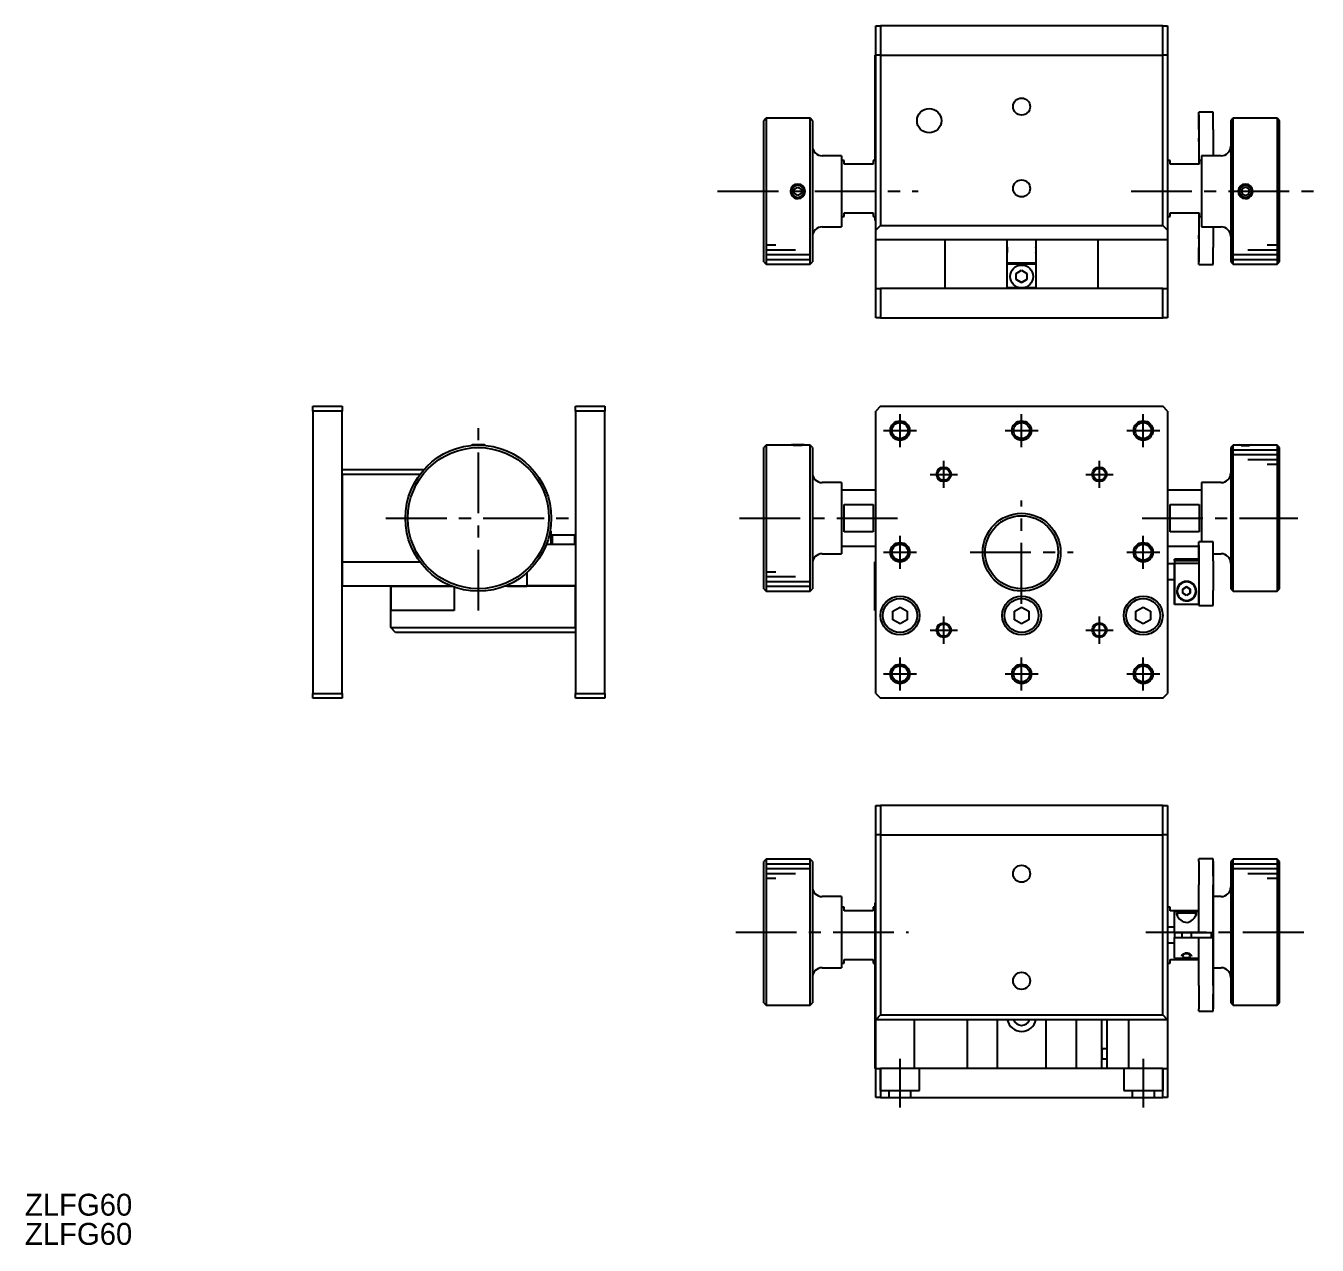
# Model space of a CAD drawing. Extents: x -72 to 404, y 12 to 262.
# Drawn here: x -71.9 to 193.6, y 11.5 to 262.1 of the extents above; entities that cross this region are included whole.
import ezdxf

# ---------------------------------------------------------------- set-up
doc = ezdxf.new("R2010")
doc.units = 0
doc.header["$LTSCALE"] = 10
doc.linetypes.add('CENTER', pattern=[2, 1.25, -0.25, 0.25, -0.25])
doc.linetypes.add('DASHED', pattern=[3.5, 2, -1.5])
doc.layers.get('0').update_dxf_attribs({"linetype": 'CONTINUOUS'})
doc.layers.add('CENTER', color=1, linetype='CENTER')
doc.styles.get("Standard").update_dxf_attribs({"font": 'FGP教科書体NT-M'})

msp = doc.modelspace()

# ---------------------------------------------------------------- linework, layer by layer
at = {"color": 7, "linetype": 'CONTINUOUS'}
for p, q in [((102.833816, 256.058752), (102.833816, 262.058752)), ((102.833816, 262.058752), (103.833816, 262.058752)), ((103.833816, 262.058752), (103.833816, 256.058752)), ((161.833816, 262.058752), (103.833816, 262.058752)), ((161.833816, 256.058752), (161.833816, 262.058752)), ((161.833816, 262.058752), (162.833816, 262.058752)), ((162.833816, 262.058752), (162.833816, 256.058752)), ((102.683816, 256.058752), (102.683816, 234.408752)), ((102.833816, 256.058752), (102.683816, 256.058752)), ((102.833816, 220.058752), (102.833816, 256.058752)), ((103.833816, 256.058752), (102.833816, 256.058752)), ((103.833816, 256.058752), (103.833816, 221.058752)), ((103.833816, 256.058752), (161.833816, 256.058752)), ((161.833816, 221.058752), (161.833816, 256.058752)), ((162.833816, 256.058752), (161.833816, 256.058752)), ((162.833816, 256.058752), (162.833816, 220.058752)), ((169.233816, 244.238793), (169.233816, 244.294548)), ((169.233816, 243.782198), (169.233816, 244.294548)), ((172.233816, 244.294548), (169.233816, 244.294548)), ((169.233816, 243.441068), (169.233816, 244.238793)), ((172.233816, 244.238793), (172.233816, 244.294548)), ((172.233816, 243.441068), (172.233816, 244.238793)), ((80.333816, 243.058752), (79.833816, 242.558752)), ((79.833816, 228.058752), (79.833816, 242.558752)), ((80.333816, 243.058752), (80.333816, 228.058752)), ((89.333816, 243.058752), (80.333816, 243.058752)), ((89.333816, 213.058752), (89.333816, 243.058752)), ((89.833816, 242.558752), (89.333816, 243.058752)), ((89.833816, 242.558752), (89.833816, 213.558752)), ((169.233816, 243.782198), (169.233816, 239.005759)), ((169.233816, 240.771306), (169.233816, 243.441068)), ((172.233816, 240.771306), (172.233816, 243.441068)), ((176.333816, 243.058752), (175.833816, 242.558752)), ((175.833816, 242.558752), (175.833816, 213.558752)), ((176.333816, 213.058752), (176.333816, 243.058752)), ((185.333816, 243.058752), (176.333816, 243.058752)), ((185.333816, 243.058752), (185.333816, 228.058752)), ((185.833816, 242.558752), (185.333816, 243.058752)), ((185.833816, 228.058752), (185.833816, 242.558752)), ((169.233816, 240.771306), (169.233816, 233.658752)), ((169.233816, 238.299275), (169.233816, 239.005759)), ((172.233816, 240.771306), (172.233816, 235.358752)), ((169.233816, 238.299275), (169.233816, 233.658752)), ((95.833816, 235.358752), (91.833816, 235.358752)), ((95.833816, 235.358752), (95.833816, 220.758752)), ((96.333816, 234.408752), (95.833816, 234.408752)), ((96.333816, 233.658752), (96.333816, 234.408752)), ((102.333816, 233.658752), (96.333816, 233.658752)), ((102.333816, 234.408752), (102.333816, 233.658752)), ((102.833816, 234.408752), (102.333816, 234.408752)), ((163.333816, 234.408752), (162.833816, 234.408752)), ((163.333816, 233.658752), (163.333816, 234.408752)), ((169.333816, 233.658752), (163.333816, 233.658752)), ((169.333816, 234.408752), (169.333816, 233.658752)), ((169.833816, 234.408752), (169.333816, 234.408752)), ((169.833816, 235.358752), (169.833816, 220.758752)), ((173.833816, 235.358752), (169.833816, 235.358752)), ((86.083816, 228.491765), (86.833816, 228.924778)), ((86.083816, 227.62574), (86.083816, 228.491765)), ((86.833816, 228.924778), (87.583816, 228.491765)), ((87.583816, 228.491765), (87.583816, 227.62574)), ((178.833816, 228.924778), (178.083816, 228.491765)), ((178.083816, 228.491765), (178.083816, 227.62574)), ((179.583816, 228.491765), (178.833816, 228.924778)), ((179.583816, 227.62574), (179.583816, 228.491765)), ((79.833816, 213.558752), (79.833816, 228.058752)), ((80.333816, 228.058752), (80.333816, 213.058752)), ((86.833816, 227.192727), (86.083816, 227.62574)), ((87.583816, 227.62574), (86.833816, 227.192727)), ((178.083816, 227.62574), (178.833816, 227.192727)), ((178.833816, 227.192727), (179.583816, 227.62574)), ((185.333816, 228.058752), (185.333816, 213.058752)), ((185.833816, 213.558752), (185.833816, 228.058752)), ((96.333816, 222.908752), (96.333816, 223.658752)), ((96.333816, 223.658752), (102.333816, 223.658752)), ((102.333816, 223.658752), (102.333816, 222.908752)), ((163.333816, 222.908752), (163.333816, 223.658752)), ((163.333816, 223.658752), (169.333816, 223.658752)), ((169.233816, 223.658752), (169.233816, 219.018158)), ((169.233816, 223.658752), (169.233816, 216.546309)), ((169.333816, 223.658752), (169.333816, 222.908752)), ((91.833816, 220.758752), (95.833816, 220.758752)), ((95.833816, 222.908752), (96.333816, 222.908752)), ((102.333816, 222.908752), (102.833816, 222.908752)), ((102.683816, 222.908752), (102.683816, 222.058752)), ((102.833816, 222.058752), (102.683816, 222.058752)), ((103.833816, 221.058752), (102.833816, 220.058752)), ((103.833816, 221.058752), (161.833816, 221.058752)), ((162.833816, 220.058752), (161.833816, 221.058752)), ((162.833816, 222.908752), (163.333816, 222.908752)), ((169.333816, 222.908752), (169.833816, 222.908752)), ((169.833816, 220.758752), (173.833816, 220.758752)), ((172.233816, 220.758752), (172.233816, 216.546309)), ((102.833816, 218.058752), (102.833816, 220.058752)), ((102.833816, 208.058752), (102.833816, 218.058752)), ((162.833816, 218.058752), (102.833816, 218.058752)), ((117.102832, 208.058752), (117.102832, 218.058752)), ((129.833816, 208.058752), (129.833816, 218.058752)), ((129.883816, 213.358752), (129.883816, 218.058752)), ((135.783816, 218.058752), (135.783816, 213.358752)), ((135.833816, 208.058752), (135.833816, 218.058752)), ((148.5648, 208.058752), (148.5648, 218.058752)), ((162.833816, 220.058752), (162.833816, 218.058752)), ((162.833816, 218.058752), (162.833816, 208.058752)), ((169.233816, 218.311687), (169.233816, 219.018158)), ((169.233816, 218.311687), (169.233816, 213.53536)), ((169.233816, 213.876546), (169.233816, 216.546309)), ((172.233816, 213.876546), (172.233816, 216.546309)), ((79.833816, 213.558752), (80.333816, 213.058752)), ((80.333816, 213.058752), (89.333816, 213.058752)), ((89.333816, 213.058752), (89.833816, 213.558752)), ((129.883816, 213.358752), (135.783816, 213.358752)), ((129.883816, 213.058752), (129.883816, 213.358752)), ((135.783816, 213.058752), (129.883816, 213.058752)), ((129.883816, 208.258752), (129.883816, 213.058752)), ((135.783816, 213.358752), (135.783816, 213.058752)), ((135.783816, 213.058752), (135.783816, 208.258752)), ((169.233816, 213.078786), (169.233816, 213.876546)), ((169.233816, 213.023026), (169.233816, 213.53536)), ((169.233816, 213.023026), (169.233816, 213.078786)), ((169.233816, 213.023026), (172.233816, 213.023026)), ((172.233816, 213.078786), (172.233816, 213.876546)), ((172.233816, 213.023026), (172.233816, 213.078786)), ((175.833816, 213.558752), (176.333816, 213.058752)), ((176.333816, 213.058752), (185.333816, 213.058752)), ((185.333816, 213.058752), (185.833816, 213.558752)), ((131.733816, 211.193838), (132.833816, 211.828923)), ((131.733816, 209.923667), (131.733816, 211.193838)), ((132.833816, 209.288582), (131.733816, 209.923667)), ((131.733816, 209.923667), (132.833816, 209.288582)), ((132.833816, 211.828923), (133.933816, 211.193838)), ((133.933816, 209.923667), (132.833816, 209.288582)), ((132.833816, 209.288582), (133.933816, 209.923667)), ((133.933816, 211.193838), (133.933816, 209.923667)), ((102.833816, 202.058752), (102.833816, 208.058752)), ((102.833816, 208.058752), (103.833816, 208.058752)), ((103.833816, 208.058752), (103.833816, 202.058752)), ((161.833816, 208.058752), (103.833816, 208.058752)), ((132.351633, 208.258752), (129.883816, 208.258752)), ((135.783816, 208.258752), (133.315998, 208.258752)), ((161.833816, 202.058752), (161.833816, 208.058752)), ((161.833816, 208.058752), (162.833816, 208.058752)), ((162.833816, 208.058752), (162.833816, 202.058752)), ((103.833816, 202.058752), (102.833816, 202.058752)), ((103.833816, 202.058752), (161.833816, 202.058752)), ((162.833816, 202.058752), (161.833816, 202.058752)), ((-12.84067, 183.900316), (-6.84067, 183.900316)), ((-12.84067, 182.900316), (-12.84067, 183.900316)), ((-6.84067, 183.900316), (-6.84067, 182.900316)), ((41.15933, 183.900316), (47.15933, 183.900316)), ((41.15933, 182.900316), (41.15933, 183.900316)), ((47.15933, 183.900316), (47.15933, 182.900316)), ((103.833816, 183.900316), (102.833816, 182.900316)), ((103.833816, 183.900316), (161.833816, 183.900316)), ((162.833816, 182.900316), (161.833816, 183.900316)), ((-6.84067, 182.900316), (-12.84067, 182.900316)), ((-12.84067, 182.900316), (-12.84067, 124.900316)), ((-6.84067, 169.900316), (-6.84067, 182.900316)), ((47.15933, 182.900316), (41.15933, 182.900316)), ((41.15933, 182.900316), (41.15933, 146.900316)), ((47.15933, 124.900316), (47.15933, 182.900316)), ((102.833816, 124.900316), (102.833816, 182.900316)), ((162.833816, 182.900316), (162.833816, 124.900316)), ((19.90933, 175.975575), (19.65933, 175.850575)), ((19.938771, 175.850575), (19.65933, 175.850575)), ((19.65933, 175.850575), (19.65933, 175.825156)), ((21.15933, 175.975575), (19.90933, 175.975575)), ((22.40933, 175.975575), (21.15933, 175.975575)), ((22.654706, 175.850575), (22.379888, 175.850575)), ((22.65933, 175.850575), (22.40933, 175.975575)), ((22.657274, 175.850575), (22.654706, 175.850575)), ((22.658816, 175.850575), (22.657274, 175.850575)), ((22.65933, 175.850575), (22.658816, 175.850575)), ((22.65933, 175.82518), (22.65933, 175.850575)), ((80.333816, 175.900316), (79.833816, 175.400316)), ((79.833816, 146.400316), (79.833816, 175.400316)), ((80.333816, 175.900316), (80.333816, 145.900316)), ((85.333821, 175.900316), (80.333816, 175.900316)), ((85.583816, 175.975575), (85.433298, 175.900316)), ((88.083816, 175.975575), (85.583816, 175.975575)), ((86.564897, 175.850575), (85.962003, 175.850575)), ((87.103199, 175.850575), (86.564897, 175.850575)), ((87.705546, 175.850575), (87.103199, 175.850575)), ((88.234333, 175.900316), (88.083816, 175.975575)), ((89.333816, 175.900316), (88.333811, 175.900316)), ((89.333816, 145.900316), (89.333816, 175.900316)), ((89.833816, 175.400316), (89.333816, 175.900316)), ((89.833816, 175.400316), (89.833816, 146.400316)), ((176.333816, 175.900316), (175.833816, 175.400316)), ((175.833816, 175.400316), (175.833816, 146.400316)), ((176.333816, 145.900316), (176.333816, 175.900316)), ((177.333821, 175.900316), (176.333816, 175.900316)), ((177.583816, 175.975575), (177.433298, 175.900316)), ((177.583816, 175.975575), (180.083816, 175.975575)), ((177.96205, 175.850575), (178.564432, 175.850575)), ((178.564432, 175.850575), (179.102735, 175.850575)), ((179.102735, 175.850575), (179.705552, 175.850575)), ((180.234333, 175.900316), (180.083816, 175.975575)), ((185.333816, 175.900316), (180.333811, 175.900316)), ((185.333816, 175.900316), (185.333816, 145.900316)), ((185.833816, 175.400316), (185.333816, 175.900316)), ((185.833816, 146.400316), (185.833816, 175.400316)), ((-6.84067, 170.900316), (9.97899, 170.900316)), ((9.15933, 169.900316), (-6.84067, 169.900316)), ((-6.84067, 169.900316), (-6.84067, 151.900316)), ((-6.84067, 151.900316), (-6.84067, 169.900316)), ((95.833816, 168.200316), (91.833816, 168.200316)), ((95.833816, 168.200316), (95.833816, 153.600316)), ((169.833816, 168.200316), (169.833816, 156.064199)), ((173.833816, 168.200316), (169.833816, 168.200316)), ((102.833816, 166.650316), (95.833816, 166.650316)), ((169.833816, 166.650316), (162.833816, 166.650316)), ((96.333816, 158.060862), (96.333816, 163.73977)), ((96.333816, 163.73977), (102.333816, 163.73977)), ((102.333816, 163.73977), (102.333816, 158.060862)), ((163.333816, 163.73977), (169.333816, 163.73977)), ((163.333816, 158.060862), (163.333816, 163.73977)), ((169.333816, 163.73977), (169.333816, 158.060862)), ((36.15933, 158.200316), (35.950944, 158.408701)), ((36.15933, 155.500316), (36.15933, 158.200316)), ((41.00933, 157.400316), (36.30933, 157.400316)), ((36.30933, 157.400316), (36.30933, 155.500316)), ((41.00933, 155.500316), (41.00933, 157.400316)), ((102.333816, 158.060862), (96.333816, 158.060862)), ((169.333816, 158.060862), (163.333816, 158.060862)), ((41.15933, 155.500316), (35.153614, 155.500316)), ((95.833816, 155.150316), (102.833816, 155.150316)), ((162.833816, 155.150316), (169.233816, 155.150316)), ((169.233816, 155.230857), (169.233816, 156.064445)), ((169.233816, 155.265813), (169.233816, 156.064445)), ((172.233816, 156.064445), (169.233816, 156.064445)), ((169.233816, 155.265813), (169.233816, 151.219411)), ((169.233816, 153.333096), (169.233816, 155.230857)), ((172.233816, 155.230857), (172.233816, 156.064445)), ((172.233816, 153.333096), (172.233816, 155.230857)), ((-6.84067, 146.900316), (-6.84067, 151.900316)), ((-6.84067, 151.900316), (9.15933, 151.900316)), ((-6.84067, 151.900316), (-6.84067, 146.900316)), ((91.833816, 153.600316), (95.833816, 153.600316)), ((102.683816, 146.900316), (102.683816, 151.900316)), ((102.683816, 151.900316), (102.683816, 146.900316)), ((102.833816, 151.900316), (102.683816, 151.900316)), ((164.233816, 151.521316), (162.833816, 151.521316)), ((164.233816, 152.166577), (164.233816, 152.500322)), ((164.233816, 152.166546), (164.233816, 152.500322)), ((169.233816, 152.500322), (164.233816, 152.500322)), ((164.233816, 152.166577), (164.233816, 151.623249)), ((164.233816, 152.166577), (169.233816, 152.166577)), ((164.233816, 152.166546), (164.233816, 151.650316)), ((164.233816, 151.650322), (164.233816, 148.223275)), ((164.233816, 151.623249), (169.233816, 151.623249)), ((164.233816, 143.176716), (164.233816, 151.623249)), ((169.233816, 152.130807), (169.233816, 153.333096)), ((169.233816, 152.130807), (169.233816, 146.011984)), ((169.233816, 151.623249), (169.233816, 143.176716)), ((169.233816, 151.623249), (169.233816, 151.219411)), ((172.233816, 153.600316), (173.833816, 153.600316)), ((172.233816, 152.130807), (172.233816, 153.333096)), ((172.233816, 152.130807), (172.233816, 146.011984)), ((31.15933, 149.719976), (31.15933, 146.900316)), ((-4.84067, 146.900316), (-6.84067, 146.900316)), ((-6.84067, 124.900316), (-6.84067, 146.900316)), ((-3.84067, 146.900316), (-4.84067, 146.900316)), ((-2.84067, 146.900316), (-3.84067, 146.900316)), ((-1.84067, 146.900316), (-2.84067, 146.900316)), ((-0.84067, 146.900316), (-1.84067, 146.900316)), ((0.15933, 146.900316), (-0.84067, 146.900316)), ((1.15933, 146.900316), (0.15933, 146.900316)), ((2.15933, 146.900316), (1.15933, 146.900316)), ((3.14933, 146.900316), (2.15933, 146.900316)), ((3.15933, 146.900316), (3.14933, 146.900316)), ((3.15933, 141.900316), (3.15933, 146.900316)), ((3.15933, 146.900316), (3.16933, 146.900316)), ((3.15933, 146.900316), (3.15933, 141.900316)), ((4.15933, 146.900316), (3.15933, 146.900316)), ((3.16933, 146.900316), (4.14933, 146.900316)), ((4.14933, 146.900316), (4.15933, 146.900316)), ((4.15933, 146.900316), (4.16933, 146.900316)), ((5.14933, 146.900316), (4.15933, 146.900316)), ((4.16933, 146.900316), (5.14933, 146.900316)), ((5.14933, 146.900316), (5.15933, 146.900316)), ((5.15933, 146.900316), (5.14933, 146.900316)), ((5.15933, 146.900316), (5.16933, 146.900316)), ((5.16933, 146.900316), (5.15933, 146.900316)), ((5.16933, 146.900316), (6.05933, 146.900316)), ((6.04933, 146.900316), (5.16933, 146.900316)), ((6.05933, 146.900316), (6.04933, 146.900316)), ((6.05933, 146.900316), (6.14933, 146.900316)), ((6.06933, 146.900316), (6.05933, 146.900316)), ((6.15933, 146.900316), (6.06933, 146.900316)), ((6.14933, 146.900316), (6.15933, 146.900316)), ((6.15933, 146.900316), (6.16933, 146.900316)), ((6.94933, 146.900316), (6.15933, 146.900316)), ((6.16933, 146.900316), (6.95933, 146.900316)), ((6.95933, 146.900316), (6.94933, 146.900316)), ((6.95933, 146.900316), (7.14933, 146.900316)), ((6.96933, 146.900316), (6.95933, 146.900316)), ((7.15933, 146.900316), (6.96933, 146.900316)), ((7.14933, 146.900316), (7.15933, 146.900316)), ((7.15933, 146.900316), (7.16933, 146.900316)), ((7.84933, 146.900316), (7.15933, 146.900316)), ((7.16933, 146.900316), (7.85933, 146.900316)), ((7.85933, 146.900316), (7.84933, 146.900316)), ((7.85933, 146.900316), (8.14933, 146.900316)), ((7.86933, 146.900316), (7.85933, 146.900316)), ((8.15933, 146.900316), (7.86933, 146.900316)), ((8.14933, 146.900316), (8.15933, 146.900316)), ((8.15933, 146.900316), (8.16933, 146.900316)), ((8.74933, 146.900316), (8.15933, 146.900316)), ((8.16933, 146.900316), (8.75933, 146.900316)), ((8.75933, 146.900316), (8.74933, 146.900316)), ((8.75933, 146.900316), (9.14933, 146.900316)), ((8.76933, 146.900316), (8.75933, 146.900316)), ((9.15933, 146.900316), (8.76933, 146.900316)), ((9.14933, 146.900316), (9.15933, 146.900316)), ((9.15933, 146.900316), (9.16933, 146.900316)), ((9.64933, 146.900316), (9.15933, 146.900316)), ((9.16933, 146.900316), (9.65933, 146.900316)), ((9.65933, 146.900316), (9.64933, 146.900316)), ((9.65933, 146.900316), (10.14933, 146.900316)), ((9.66933, 146.900316), (9.65933, 146.900316)), ((10.15933, 146.900316), (9.66933, 146.900316)), ((10.14933, 146.900316), (10.15933, 146.900316)), ((10.15933, 146.900316), (10.16933, 146.900316)), ((10.54933, 146.900316), (10.15933, 146.900316)), ((10.16933, 146.900316), (10.55933, 146.900316)), ((10.55933, 146.900316), (10.54933, 146.900316)), ((10.55933, 146.900316), (11.14933, 146.900316)), ((10.56933, 146.900316), (10.55933, 146.900316)), ((11.15933, 146.900316), (10.56933, 146.900316)), ((11.14933, 146.900316), (11.15933, 146.900316)), ((11.15933, 146.900316), (11.16933, 146.900316)), ((11.44933, 146.900316), (11.15933, 146.900316)), ((11.16933, 146.900316), (11.45933, 146.900316)), ((11.45933, 146.900316), (11.44933, 146.900316)), ((11.45933, 146.900316), (12.14933, 146.900316)), ((11.46933, 146.900316), (11.45933, 146.900316)), ((12.15933, 146.900316), (11.46933, 146.900316)), ((12.14933, 146.900316), (12.15933, 146.900316)), ((12.15933, 146.900316), (12.16933, 146.900316)), ((12.34933, 146.900316), (12.15933, 146.900316)), ((12.16933, 146.900316), (12.35933, 146.900316)), ((12.35933, 146.900316), (12.34933, 146.900316)), ((12.35933, 146.900316), (13.14933, 146.900316)), ((12.36933, 146.900316), (12.35933, 146.900316)), ((13.15933, 146.900316), (12.36933, 146.900316)), ((13.14933, 146.900316), (13.15933, 146.900316)), ((13.15933, 146.900316), (13.16933, 146.900316)), ((13.24933, 146.900316), (13.15933, 146.900316)), ((13.16933, 146.900316), (13.25933, 146.900316)), ((13.25933, 146.900316), (13.24933, 146.900316)), ((13.25933, 146.900316), (14.14933, 146.900316)), ((13.26933, 146.900316), (13.25933, 146.900316)), ((14.14933, 146.900316), (13.26933, 146.900316)), ((14.14933, 146.900316), (14.15933, 146.900316)), ((14.15933, 146.900316), (14.14933, 146.900316)), ((14.15933, 146.900316), (14.16933, 146.900316)), ((14.16933, 146.900316), (14.15933, 146.900316)), ((14.16933, 146.900316), (15.14933, 146.900316)), ((15.15933, 146.900316), (14.16933, 146.900316)), ((15.14933, 146.900316), (15.15933, 146.900316)), ((15.15933, 146.900316), (15.16933, 146.900316)), ((15.774165, 146.900316), (15.15933, 146.900316)), ((15.16933, 146.900316), (15.774165, 146.900316)), ((16.15933, 146.75818), (16.15933, 141.900316)), ((27.15933, 146.900316), (26.544494, 146.900316)), ((27.15933, 147.152589), (27.15933, 146.900316)), ((31.15933, 146.900316), (27.16933, 146.900316)), ((27.16933, 146.900316), (31.15933, 146.900316)), ((41.15933, 147.000316), (31.15933, 147.000316)), ((41.15933, 146.900316), (31.15933, 146.900316)), ((41.15933, 138.400316), (41.15933, 146.900316)), ((41.15933, 146.900316), (41.15933, 138.400316)), ((79.833816, 146.400316), (80.333816, 145.900316)), ((89.333816, 145.900316), (89.833816, 146.400316)), ((102.683816, 141.900316), (102.683816, 146.900316)), ((102.683816, 146.900316), (102.683816, 141.900316)), ((102.833816, 146.900316), (102.683816, 146.900316)), ((162.833816, 148.279316), (164.233816, 148.279316)), ((164.233816, 148.223275), (164.233816, 143.176716)), ((164.233816, 143.176706), (164.233816, 148.150316)), ((164.233816, 143.176706), (164.233816, 148.150316)), ((165.983816, 146.333376), (166.733816, 146.766388)), ((166.733816, 146.766379), (165.983816, 146.333367)), ((165.983816, 145.46735), (165.983816, 146.333376)), ((166.733816, 146.766388), (167.483816, 146.333376)), ((167.483816, 146.333367), (166.733816, 146.766379)), ((167.483816, 146.333376), (167.483816, 145.46735)), ((167.483816, 145.467341), (167.483816, 146.333367)), ((169.233816, 145.307209), (169.233816, 146.011984)), ((172.233816, 145.307209), (172.233816, 146.011984)), ((175.833816, 146.400316), (176.333816, 145.900316)), ((185.333816, 145.900316), (185.833816, 146.400316)), ((80.333816, 145.900316), (89.333816, 145.900316)), ((166.733816, 145.034338), (165.983816, 145.46735)), ((167.483816, 145.46735), (166.733816, 145.034338)), ((169.233816, 143.070705), (169.233816, 145.307209)), ((172.233816, 143.070705), (172.233816, 145.307209)), ((176.333816, 145.900316), (185.333816, 145.900316)), ((16.15933, 141.900316), (3.15933, 141.900316)), ((3.15933, 138.400316), (3.15933, 141.900316)), ((102.833816, 141.900316), (102.683816, 141.900316)), ((106.333816, 141.766341), (107.833816, 142.632367)), ((106.333816, 140.03429), (106.333816, 141.766341)), ((107.833816, 142.632367), (109.333816, 141.766341)), ((109.333816, 141.766341), (109.333816, 140.03429)), ((131.333816, 141.766341), (132.833816, 142.632367)), ((131.333816, 140.03429), (131.333816, 141.766341)), ((132.833816, 142.632367), (134.333816, 141.766341)), ((134.333816, 141.766341), (134.333816, 140.03429)), ((156.333816, 141.766341), (157.833816, 142.632367)), ((156.333816, 140.03429), (156.333816, 141.766341)), ((157.833816, 142.632367), (159.333816, 141.766341)), ((159.333816, 141.766341), (159.333816, 140.03429)), ((169.233816, 143.176716), (164.233816, 143.176716)), ((169.233816, 143.176716), (169.233816, 142.925389)), ((169.233816, 142.925389), (169.233816, 143.070705)), ((169.233816, 142.925389), (172.233816, 142.925389)), ((172.233816, 142.925389), (172.233816, 143.070705)), ((3.15933, 138.400316), (41.15933, 138.400316)), ((4.15933, 137.400316), (3.15933, 138.400316)), ((41.15933, 138.400316), (41.15933, 124.900316)), ((107.833816, 139.168265), (106.333816, 140.03429)), ((109.333816, 140.03429), (107.833816, 139.168265)), ((132.833816, 139.168265), (131.333816, 140.03429)), ((134.333816, 140.03429), (132.833816, 139.168265)), ((157.833816, 139.168265), (156.333816, 140.03429)), ((159.333816, 140.03429), (157.833816, 139.168265)), ((41.15933, 137.400316), (4.15933, 137.400316)), ((-12.84067, 124.900316), (-6.84067, 124.900316)), ((-12.84067, 123.900316), (-12.84067, 124.900316)), ((-6.84067, 124.900316), (-6.84067, 123.900316)), ((41.15933, 124.900316), (47.15933, 124.900316)), ((41.15933, 123.900316), (41.15933, 124.900316)), ((47.15933, 124.900316), (47.15933, 123.900316)), ((102.833816, 124.900316), (103.833816, 123.900316)), ((161.833816, 123.900316), (162.833816, 124.900316)), ((-6.84067, 123.900316), (-12.84067, 123.900316)), ((47.15933, 123.900316), (41.15933, 123.900316)), ((161.833816, 123.900316), (103.833816, 123.900316)), ((102.833816, 95.833957), (102.833816, 101.833957)), ((102.833816, 101.833957), (103.833816, 101.833957)), ((103.833816, 101.833957), (103.833816, 95.833957)), ((161.833816, 101.833957), (103.833816, 101.833957)), ((161.833816, 95.833957), (161.833816, 101.833957)), ((161.833816, 101.833957), (162.833816, 101.833957)), ((162.833816, 101.833957), (162.833816, 95.833957)), ((102.833816, 57.833957), (102.833816, 95.833957)), ((103.833816, 95.833957), (102.833816, 95.833957)), ((103.833816, 95.833957), (103.833816, 58.833957)), ((103.833816, 95.833957), (161.833816, 95.833957)), ((161.833816, 58.833957), (161.833816, 95.833957)), ((162.833816, 95.833957), (161.833816, 95.833957)), ((162.833816, 95.833957), (162.833816, 57.833957)), ((80.333816, 90.833957), (79.833816, 90.333957)), ((79.833816, 61.333957), (79.833816, 90.333957)), ((80.333816, 90.833957), (80.333816, 60.833957)), ((89.333816, 90.833957), (80.333816, 90.833957)), ((89.333816, 75.833957), (89.333816, 90.833957)), ((89.833816, 90.333957), (89.333816, 90.833957)), ((89.833816, 90.333957), (89.833816, 75.833957)), ((169.233816, 90.35735), (169.233816, 90.869684)), ((172.233816, 90.869684), (169.233816, 90.869684)), ((169.233816, 90.35735), (169.233816, 85.581023)), ((172.233816, 90.35735), (172.233816, 90.869684)), ((172.233816, 90.813923), (172.233816, 90.869684)), ((172.233816, 90.016163), (172.233816, 90.813923)), ((172.233816, 90.35735), (172.233816, 85.581023)), ((176.333816, 90.833957), (175.833816, 90.333957)), ((175.833816, 90.333957), (175.833816, 75.833957)), ((176.333816, 75.833957), (176.333816, 90.833957)), ((185.333816, 90.833957), (176.333816, 90.833957)), ((185.333816, 90.833957), (185.333816, 60.833957)), ((185.833816, 90.333957), (185.333816, 90.833957)), ((185.833816, 61.333957), (185.833816, 90.333957)), ((172.233816, 87.3464), (172.233816, 90.016163)), ((169.233816, 84.874552), (169.233816, 85.581023)), ((172.233816, 87.3464), (172.233816, 76.954162)), ((172.233816, 84.874552), (172.233816, 85.581023)), ((95.833816, 83.133957), (91.833816, 83.133957)), ((95.833816, 83.133957), (95.833816, 68.533957)), ((169.233816, 76.528109), (169.233816, 84.874552)), ((172.233816, 76.528109), (172.233816, 84.874552)), ((173.833816, 83.133957), (172.233816, 83.133957)), ((96.333816, 80.983957), (95.833816, 80.983957)), ((96.333816, 80.233957), (96.333816, 80.983957)), ((102.333816, 80.233957), (96.333816, 80.233957)), ((102.333816, 80.983957), (102.333816, 80.233957)), ((102.683816, 80.983957), (102.333816, 80.983957)), ((102.833816, 81.833957), (102.683816, 81.833957)), ((102.683816, 81.833957), (102.683816, 79.833957)), ((102.683816, 79.833957), (102.683816, 78.833957)), ((163.333816, 80.983957), (162.833816, 80.983957)), ((163.333816, 80.233957), (163.333816, 80.983957)), ((169.233816, 80.233957), (163.333816, 80.233957)), ((164.233816, 75.734013), (164.233816, 79.983969)), ((166.73105, 79.983969), (164.233816, 79.983969)), ((164.733816, 79.542379), (164.811326, 79.757702)), ((164.811326, 79.757702), (164.91389, 79.837473)), ((168.633816, 79.733988), (164.833816, 79.733988)), ((164.833816, 79.733988), (164.833816, 79.193777)), ((164.91389, 79.837473), (165.039359, 79.890534)), ((169.233816, 79.983969), (166.73105, 79.983969)), ((168.389932, 79.901992), (168.510834, 79.859037)), ((168.510834, 79.859037), (168.607124, 79.80277)), ((168.607124, 79.80277), (168.666257, 79.746029)), ((168.633816, 79.193111), (168.633816, 79.733988)), ((168.666257, 79.746029), (168.733816, 79.54241)), ((102.683816, 78.833957), (102.683816, 77.833957)), ((102.683816, 77.833957), (102.683816, 76.833957)), ((164.734589, 79.516159), (164.733816, 79.542379)), ((164.756966, 79.388113), (164.734589, 79.516159)), ((168.715138, 79.405005), (168.682395, 79.303029)), ((168.733816, 79.54241), (168.715138, 79.405005)), ((172.233816, 76.983951), (172.233816, 75.733966)), ((172.233816, 76.983951), (172.233816, 75.733966)), ((89.333816, 60.833957), (89.333816, 75.833957)), ((89.833816, 75.833957), (89.833816, 61.333957)), ((102.683816, 76.833957), (102.683816, 75.833957)), ((102.683816, 75.833957), (102.683816, 74.833957)), ((102.683816, 74.833957), (102.683816, 73.833957)), ((164.233816, 76.854957), (162.833816, 76.854957)), ((169.233816, 75.734013), (164.233816, 75.734013)), ((164.233816, 75.733966), (165.733816, 75.733966)), ((164.233816, 75.730983), (164.233816, 75.233957)), ((164.233816, 75.233957), (164.233816, 74.734013)), ((164.233816, 70.483969), (164.233816, 74.734013)), ((164.233816, 74.734013), (169.233816, 74.734013)), ((165.733816, 75.733983), (165.583816, 75.733988)), ((165.583816, 75.733988), (167.883816, 75.733988)), ((165.733816, 75.733993), (165.733816, 74.734013)), ((167.733816, 74.734013), (167.733816, 75.733993)), ((167.883816, 75.733988), (167.733816, 75.733983)), ((167.733816, 75.733966), (172.233816, 75.733966)), ((169.233816, 75.734015), (169.233816, 76.528109)), ((169.233816, 75.734015), (172.233816, 75.734015)), ((169.233816, 74.734015), (172.233816, 74.734015)), ((169.233816, 73.939918), (169.233816, 74.734015)), ((171.830689, 75.233957), (171.830689, 75.733966)), ((171.830689, 74.734015), (171.830689, 75.233957)), ((172.233816, 75.733966), (172.233816, 76.954162)), ((172.233816, 75.734015), (172.233816, 76.528109)), ((172.233816, 75.311019), (172.233816, 75.733966)), ((172.233816, 75.733966), (172.233816, 74.734015)), ((172.233816, 74.734015), (172.233816, 75.311019)), ((172.233816, 73.513698), (172.233816, 74.734015)), ((172.233816, 73.939918), (172.233816, 74.734015)), ((172.233816, 74.734015), (172.233816, 73.483951)), ((172.233816, 74.733966), (172.233816, 73.483951)), ((175.833816, 75.833957), (175.833816, 61.333957)), ((176.333816, 60.833957), (176.333816, 75.833957)), ((102.683816, 73.833957), (102.683816, 72.833957)), ((102.683816, 72.833957), (102.683816, 71.833957)), ((102.683816, 71.833957), (102.683816, 70.843957)), ((162.833816, 73.612957), (164.233816, 73.612957)), ((169.233816, 65.593434), (169.233816, 73.939918)), ((172.233816, 65.593434), (172.233816, 73.939918)), ((172.233816, 73.513698), (172.233816, 63.121404)), ((95.833816, 69.483957), (96.333816, 69.483957)), ((96.333816, 69.483957), (96.333816, 70.233957)), ((96.333816, 70.233957), (102.333816, 70.233957)), ((102.333816, 70.233957), (102.333816, 69.483957)), ((102.333816, 69.483957), (102.683816, 69.483957)), ((102.683816, 70.833957), (102.683816, 57.833957)), ((102.833816, 70.833957), (102.683816, 70.833957)), ((162.833816, 69.483957), (163.333816, 69.483957)), ((163.333816, 69.483957), (163.333816, 70.233957)), ((163.333816, 70.233957), (169.233816, 70.233957)), ((164.233816, 70.483969), (169.233816, 70.483969)), ((165.733821, 70.925585), (165.764093, 71.047565)), ((165.764093, 71.047565), (165.821569, 71.140558)), ((165.821569, 71.140558), (165.9014, 71.229138)), ((165.9014, 71.229138), (165.987623, 71.302528)), ((165.93962, 70.971523), (165.933816, 70.925575)), ((165.933816, 70.925575), (165.971764, 70.820705)), ((165.982054, 71.063464), (165.93962, 70.971523)), ((165.971764, 70.820705), (166.052281, 70.754838)), ((166.059923, 71.153289), (165.982054, 71.063464)), ((165.987623, 71.302528), (166.093697, 71.374048)), ((166.052281, 70.754838), (166.15999, 70.708338)), ((166.162257, 71.232712), (166.059923, 71.153289)), ((166.093697, 71.374048), (166.214222, 71.437304)), ((166.252022, 71.2843), (166.162257, 71.232712)), ((166.214222, 71.437304), (166.327094, 71.482492)), ((166.327094, 71.482492), (166.431378, 71.513601)), ((166.792552, 71.395425), (166.675567, 71.39545)), ((166.907283, 71.383182), (166.792552, 71.395425)), ((167.01671, 71.35981), (166.907283, 71.383182)), ((167.126009, 71.324098), (167.01671, 71.35981)), ((167.237108, 71.273133), (167.126009, 71.324098)), ((167.221726, 70.684639), (167.3379, 70.718971)), ((167.345055, 71.205145), (167.237108, 71.273133)), ((167.3379, 70.718971), (167.430586, 70.764055)), ((167.431014, 71.130418), (167.345055, 71.205145)), ((167.430586, 70.764055), (167.514934, 70.849519)), ((167.50256, 71.035445), (167.431014, 71.130418)), ((167.442951, 71.329494), (167.545708, 71.248207)), ((167.533816, 70.925566), (167.50256, 71.035445)), ((167.514934, 70.849519), (167.533816, 70.925566)), ((167.545708, 71.248207), (167.624775, 71.167048)), ((167.624775, 71.167048), (167.692595, 71.069227)), ((167.692595, 71.069227), (167.731089, 70.960563)), ((167.731089, 70.960563), (167.733811, 70.925566)), ((91.833816, 68.533957), (95.833816, 68.533957)), ((172.233816, 68.533957), (173.833816, 68.533957)), ((169.233816, 64.886951), (169.233816, 65.593434)), ((169.233816, 64.886951), (169.233816, 60.110512)), ((172.233816, 64.886951), (172.233816, 65.593434)), ((172.233816, 64.886951), (172.233816, 60.110512)), ((79.833816, 61.333957), (80.333816, 60.833957)), ((89.333816, 60.833957), (89.833816, 61.333957)), ((172.233816, 60.451642), (172.233816, 63.121404)), ((175.833816, 61.333957), (176.333816, 60.833957)), ((185.333816, 60.833957), (185.833816, 61.333957)), ((80.333816, 60.833957), (89.333816, 60.833957)), ((103.833816, 58.833957), (102.833816, 57.833957)), ((103.833816, 58.833957), (161.833816, 58.833957)), ((162.833816, 57.833957), (161.833816, 58.833957)), ((169.233816, 59.598162), (169.233816, 60.110512)), ((169.233816, 59.598162), (172.233816, 59.598162)), ((172.233816, 59.653916), (172.233816, 60.451642)), ((172.233816, 59.598162), (172.233816, 60.110512)), ((172.233816, 59.598162), (172.233816, 59.653916)), ((176.333816, 60.833957), (185.333816, 60.833957)), ((102.833816, 57.833957), (102.683816, 57.833957)), ((102.683816, 57.823957), (102.683816, 56.833957)), ((102.683816, 56.833957), (102.683816, 55.833957)), ((102.683816, 55.833957), (102.683816, 54.833957)), ((102.833816, 47.833957), (102.833816, 57.833957)), ((162.833816, 57.833957), (102.833816, 57.833957)), ((102.833816, 47.833957), (102.833816, 57.833957)), ((110.833816, 47.833957), (110.833816, 57.833957)), ((121.633816, 57.833957), (121.633816, 47.833957)), ((127.833816, 57.833957), (127.833816, 47.833957)), ((137.833816, 57.833957), (137.833816, 47.833957)), ((144.033816, 57.833957), (144.033816, 47.833957)), ((149.233816, 57.833957), (149.233816, 47.833957)), ((150.333816, 57.833957), (150.333816, 47.833957)), ((154.833816, 57.833957), (154.833816, 47.833957)), ((162.833816, 57.833957), (162.833816, 47.833957)), ((102.683816, 54.833957), (102.683816, 53.833957)), ((102.683816, 53.833957), (102.683816, 52.833957)), ((102.683816, 52.833957), (102.683816, 51.833957)), ((102.683816, 51.833957), (102.683816, 50.833957)), ((102.683816, 50.833957), (102.683816, 49.833957)), ((149.379197, 51.833957), (149.254197, 50.833957)), ((149.254197, 50.833957), (149.379197, 49.833957)), ((149.379197, 49.833957), (149.379197, 51.833957)), ((150.333816, 51.833957), (149.379197, 51.833957)), ((102.683816, 49.833957), (102.683816, 47.833957)), ((102.833816, 47.833957), (102.683816, 47.833957)), ((102.833816, 41.833957), (102.833816, 47.833957)), ((102.833816, 47.833957), (103.833816, 47.833957)), ((103.833816, 47.833957), (103.833816, 41.833957)), ((161.833816, 47.833957), (103.833816, 47.833957)), ((149.379197, 49.833957), (150.333816, 49.833957)), ((161.833816, 41.833957), (161.833816, 47.833957)), ((161.833816, 47.833957), (162.833816, 47.833957)), ((162.833816, 47.833957), (162.833816, 41.833957)), ((103.833816, 41.833957), (102.833816, 41.833957)), ((103.833816, 41.833957), (161.833816, 41.833957)), ((162.833816, 41.833957), (161.833816, 41.833957))]:
    msp.add_line(p, q, dxfattribs=at)
at = {"color": 3, "linetype": 'CONTINUOUS'}
for p, q in [((85.333979, 228.080899), (85.335748, 227.982645)), ((85.963054, 226.837371), (86.658989, 226.568975)), ((86.658989, 226.568975), (86.833816, 226.558752)), ((178.833816, 226.558752), (179.026263, 226.571149)), ((179.026263, 226.571149), (179.705508, 226.838034)), ((180.333107, 228.012648), (180.333735, 228.074353)), ((80.333816, 217.058752), (82.333816, 217.058752)), ((80.333816, 216.058752), (86.333816, 216.058752)), ((80.333816, 215.058752), (89.333816, 215.058752)), ((176.333816, 215.058752), (185.333816, 215.058752)), ((179.333816, 216.058752), (185.333816, 216.058752)), ((183.333816, 217.058752), (185.333816, 217.058752)), ((80.333816, 214.058752), (89.333816, 214.058752)), ((176.333816, 214.058752), (185.333816, 214.058752)), ((85.416595, 175.892265), (85.333821, 175.900316)), ((85.581765, 175.877553), (85.416595, 175.892265)), ((85.962302, 175.850552), (85.581765, 175.877553)), ((87.705532, 175.850563), (85.962302, 175.850552)), ((88.329311, 175.899866), (87.705532, 175.850563)), ((88.333811, 175.900316), (88.329311, 175.899866)), ((177.338498, 175.899849), (177.333821, 175.900316)), ((177.416858, 175.89224), (177.338498, 175.899849)), ((177.961986, 175.85057), (177.416858, 175.89224)), ((179.705541, 175.850564), (177.961986, 175.85057)), ((180.08563, 175.877534), (179.705541, 175.850564)), ((180.25058, 175.892221), (180.08563, 175.877534)), ((180.328949, 175.89983), (180.25058, 175.892221)), ((180.333811, 175.900316), (180.328949, 175.89983)), ((185.333816, 174.900316), (176.333816, 174.900316)), ((185.333816, 173.900316), (176.333816, 173.900316)), ((185.333816, 172.900316), (179.333816, 172.900316)), ((185.333816, 171.900316), (183.333816, 171.900316)), ((80.333816, 149.900316), (82.333816, 149.900316)), ((80.333816, 148.900316), (86.333816, 148.900316)), ((80.333816, 147.900316), (89.333816, 147.900316)), ((80.333816, 146.900316), (89.333816, 146.900316)), ((89.333816, 89.833957), (80.333816, 89.833957)), ((89.333816, 88.833957), (80.333816, 88.833957)), ((86.333816, 87.833957), (80.333816, 87.833957)), ((185.333816, 89.833957), (176.333816, 89.833957)), ((185.333816, 88.833957), (176.333816, 88.833957)), ((185.333816, 87.833957), (179.333816, 87.833957)), ((82.333816, 86.833957), (80.333816, 86.833957)), ((185.333816, 86.833957), (183.333816, 86.833957))]:
    msp.add_line(p, q, dxfattribs=at)
at = {"color": 3, "linetype": 'DASHED'}
for p, q in [((103.833816, 43.333957), (103.833816, 47.833957)), ((111.833816, 43.333957), (111.833816, 47.833957)), ((153.833816, 47.833957), (153.833816, 43.333957)), ((161.833816, 47.833957), (161.833816, 43.333957)), ((103.833816, 43.333957), (111.833816, 43.333957)), ((105.583816, 41.833957), (105.583816, 43.333957)), ((110.083816, 41.833957), (110.083816, 43.333957)), ((153.833816, 43.333957), (161.833816, 43.333957)), ((155.583816, 43.333957), (155.583816, 41.833957)), ((160.083816, 43.333957), (160.083816, 41.833957))]:
    msp.add_line(p, q, dxfattribs=at)
at = {"color": 7, "linetype": 'CONTINUOUS'}
for centre, radius in [((132.833816, 245.458752), 1.75), ((113.833816, 242.558752), 2.5), ((132.833816, 228.658752), 1.75), ((132.833816, 210.558752), 2.35), ((107.833816, 178.900316), 1.65), ((132.833816, 178.900316), 1.65), ((157.833816, 178.900316), 1.65), ((21.15933, 160.900316), 15), ((21.15933, 160.900316), 14.5), ((116.833816, 169.900316), 1.25), ((148.833816, 169.900316), 1.25), ((132.833816, 153.900316), 7.5), ((107.833816, 153.900316), 1.65), ((157.833816, 153.900316), 1.65), ((107.833816, 140.900316), 4), ((107.833816, 140.900316), 3.5), ((132.833816, 140.900316), 4), ((132.833816, 140.900316), 3.5), ((157.833816, 140.900316), 4), ((157.833816, 140.900316), 3.5), ((116.833816, 137.900316), 1.25), ((148.833816, 137.900316), 1.25), ((107.833816, 128.900316), 1.65), ((132.833816, 128.900316), 1.65), ((157.833816, 128.900316), 1.65), ((132.833816, 87.833957), 1.75), ((132.833816, 65.833957), 1.75)]:
    msp.add_circle(centre, radius, dxfattribs=at)
at = {"color": 3, "linetype": 'CONTINUOUS'}
for centre, radius in [((107.833816, 178.900316), 2), ((132.833816, 178.900316), 2), ((157.833816, 178.900316), 2), ((116.833816, 169.900316), 1.5), ((148.833816, 169.900316), 1.5), ((132.833816, 153.900316), 8), ((107.833816, 153.900316), 2), ((157.833816, 153.900316), 2), ((116.833816, 137.900316), 1.5), ((148.833816, 137.900316), 1.5), ((107.833816, 128.900316), 2), ((132.833816, 128.900316), 2), ((157.833816, 128.900316), 2)]:
    msp.add_circle(centre, radius, dxfattribs=at)
at = {"color": 7, "linetype": 'CONTINUOUS'}
for centre, radius, start, end in [((91.833816, 237.358752), 2, 180, 270), ((173.833816, 237.358752), 2, 270, 0), ((86.833816, 228.058752), 1.5, 273.031272, 177.232186), ((86.833816, 228.058752), 1.25, 90, 180), ((86.833816, 228.058752), 1.25, 180, 90), ((178.833816, 228.058752), 1.5, 0, 266.968435), ((178.833816, 228.058752), 1.25, 90, 0), ((178.833816, 228.058752), 1.25, 0, 90), ((86.833816, 228.058752), 1.5, 234.513924, 261.613854), ((86.833816, 228.058752), 1.5, 261.613854, 266.93687), ((86.833816, 228.058752), 1.5, 266.93687, 270), ((86.833816, 228.058752), 1.5, 270, 273.031272), ((178.833816, 228.058752), 1.5, 266.968435, 270), ((178.833816, 228.058752), 1.5, 270, 273.062545), ((178.833816, 228.058752), 1.5, 273.062545, 277.371269), ((178.833816, 228.058752), 1.5, 277.371269, 305.529844), ((91.833816, 218.758752), 2, 90, 180), ((173.833816, 218.758752), 2, 0, 90), ((132.833816, 216.058752), 3, 169.524686, 180), ((132.833816, 216.058752), 3, 180, 190.475314), ((132.833816, 216.058752), 3, 0, 10.475314), ((132.833816, 216.058752), 3, 349.524686, 0), ((91.833816, 170.200316), 2, 180, 270), ((173.833816, 170.200316), 2, 270, 0), ((91.833816, 151.600316), 2, 90, 180), ((173.833816, 151.600316), 2, 0, 90), ((166.733816, 145.900365), 2, 359.999884, 180.004447), ((166.733816, 145.900345), 2, 0, 179.999813), ((166.733816, 145.900363), 1.9, 0, 179.999813), ((166.733786, 145.90032), 1.99997, 180.00314854, 342.12240305), ((166.733816, 145.900363), 1.9, 179.999813, 0), ((166.733816, 145.900345), 1.9, 179.999813, 181.147401), ((166.733816, 145.900345), 1.9, 181.147401, 0), ((166.721495, 145.902448), 2.012323, 342.17217412, 359.94057813), ((91.833816, 85.133957), 2, 180, 270), ((173.833816, 85.133957), 2, 270, 0), ((166.302256, 72.303071), 7.691846, 86.94259483, 99.4499785), ((167.131116, 71.346742), 8.647365, 81.62958546, 92.77467568), ((167.064861, 80.255392), 2.465472, 200.59561294, 264.77422577), ((166.254658, 80.398384), 2.663402, 282.70235943, 335.71587784), ((168.233816, 75.233957), 4, 0, 7.180889), ((168.233816, 75.233957), 4, 352.820076, 0), ((166.683219, 72.583116), 1.946422, 254.40617887, 272.22447204), ((166.730399, 70.323958), 1.072894, 92.9294877, 116.47938421), ((166.734439, 70.307675), 1.243424, 55.26320821, 104.10685309), ((166.767223, 72.882854), 2.24471, 269.78422532, 281.68188057), ((91.833816, 66.533957), 2, 90, 180), ((173.833816, 66.533957), 2, 0, 90), ((132.833816, 58.433957), 3, 191.536959, 348.463041), ((132.833816, 58.433957), 1.75, 200.051043, 270), ((132.833816, 58.433957), 1.75, 270, 339.948957)]:
    msp.add_arc(centre, radius, start, end, dxfattribs=at)
at = {"color": 3, "linetype": 'CONTINUOUS'}
for centre, radius, start, end in [((86.833801, 228.058738), 1.499985, 270.000563, 179.153479), ((86.833816, 228.058752), 1.25, 95.360559, 180), ((86.833816, 228.058752), 1.25, 90, 95.360559), ((86.833816, 228.058752), 1.25, 0, 90), ((178.833875, 228.058694), 1.499942, 0.598176, 269.997744), ((178.833816, 228.058752), 1.25, 90, 180), ((178.833816, 228.058752), 1.25, 84.639441, 90), ((178.833816, 228.058752), 1.25, 0, 84.639441), ((86.835067, 228.059438), 1.501284, 182.932021, 234.490024), ((86.833816, 228.058752), 1.25, 180, 0), ((178.833816, 228.058752), 1.25, 180, 0), ((178.832951, 228.059215), 1.500879, 305.546542, 358.222061)]:
    msp.add_arc(centre, radius, start, end, dxfattribs=at)
at = {"layer": 'CENTER', "color": 1, "linetype": 'CENTER'}
for p, q in [((70.333816, 228.058752), (111.583816, 228.058752)), ((155.333816, 228.058752), (193.583816, 228.058752)), ((107.833816, 175.500316), (107.833816, 182.300316)), ((132.833816, 175.500316), (132.833816, 182.300316)), ((157.833816, 175.500316), (157.833816, 182.300316)), ((21.15933, 141.900316), (21.15933, 179.900316)), ((104.433816, 178.900316), (111.233816, 178.900316)), ((129.433816, 178.900316), (136.233816, 178.900316)), ((154.433816, 178.900316), (161.233816, 178.900316)), ((116.833816, 167.100316), (116.833816, 172.700316)), ((148.833816, 167.100316), (148.833816, 172.700316)), ((114.033816, 169.900316), (119.633816, 169.900316)), ((146.033816, 169.900316), (151.633816, 169.900316)), ((132.833816, 143.300316), (132.833816, 164.500316)), ((2.15933, 160.900316), (40.15933, 160.900316)), ((74.833816, 160.900316), (109.083816, 160.900316)), ((157.583816, 160.900316), (189.583816, 160.900316)), ((107.833816, 150.500316), (107.833816, 157.300316)), ((157.833816, 150.500316), (157.833816, 157.300316)), ((104.433816, 153.900316), (111.233816, 153.900316)), ((122.233816, 153.900316), (143.433816, 153.900316)), ((154.433816, 153.900316), (161.233816, 153.900316)), ((116.833816, 135.100316), (116.833816, 140.700316)), ((148.833816, 135.100316), (148.833816, 140.700316)), ((114.033816, 137.900316), (119.633816, 137.900316)), ((146.033816, 137.900316), (151.633816, 137.900316)), ((107.833816, 125.500316), (107.833816, 132.300316)), ((132.833816, 125.500316), (132.833816, 132.300316)), ((157.833816, 125.500316), (157.833816, 132.300316)), ((104.433816, 128.900316), (111.233816, 128.900316)), ((129.433816, 128.900316), (136.233816, 128.900316)), ((154.433816, 128.900316), (161.233816, 128.900316)), ((74.083816, 75.833957), (109.583816, 75.833957)), ((158.333816, 75.833957), (190.833816, 75.833957)), ((107.833816, 39.833957), (107.833816, 49.833957)), ((157.833816, 49.833957), (157.833816, 39.833957))]:
    msp.add_line(p, q, dxfattribs=at)

# ---------------------------------------------------------------- texts
at = {"color": 7}
for p in [(-72.049004, 17.584694), (-72.049004, 11.584694)]:
    msp.add_text('ZLFG60', height=4.5, dxfattribs=at).set_placement(p)

doc.saveas('drawing.dxf')
